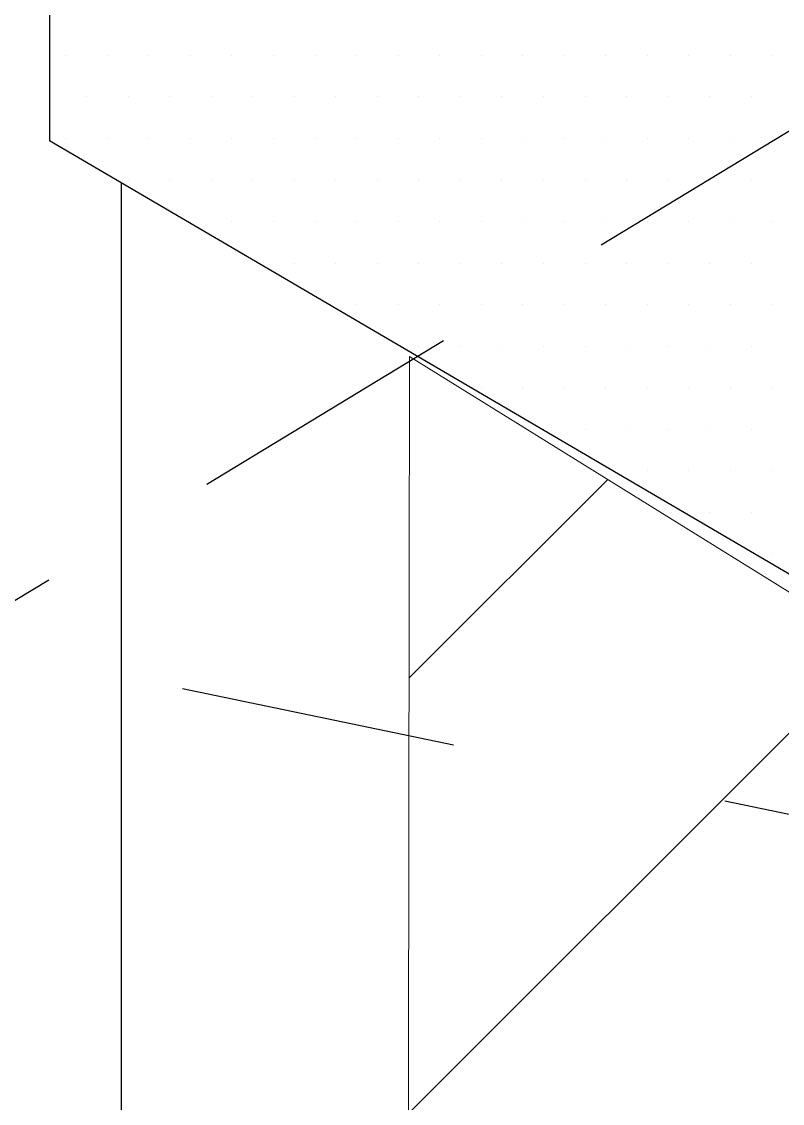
# Model space of a CAD drawing. Extents: x -1392 to 5791, y -3809 to 1722.
# Drawn here: x -245.89 to -221.16, y -1675.48 to -1640.3 of the extents above; entities that cross this region are included whole.
import ezdxf

# ---------------------------------------------------------------- set-up
doc = ezdxf.new("R2010")
doc.units = 0
doc.header["$MEASUREMENT"] = 0
doc.linetypes.add('AI-Linetype-50', pattern=[18.002632, 9.001316, -9.001316])
doc.linetypes.add('AI-Linetype-68', pattern=[15, 9, -6])
for name, color, linetype, lineweight in [('.ATI-HATCH', 7, 'Continuous', 0), ('G-ANNO-TTLB', 7, 'Continuous', 0), ('Layer 12', 7, 'Continuous', 0), ('TYVEK', 7, 'Continuous', 0)]:
    doc.layers.add(name, color=color, linetype=linetype, lineweight=lineweight)

# ---------------------------------------------------------------- blocks, each defined once
blk = doc.blocks.new('Block_127')
at = {"layer": '.ATI-HATCH'}
blk.add_open_spline([(-220.153, -1658.718), (-220.153, -1658.718), (-220.153, -1642.018), (-220.153, -1642.018), (-220.153, -1642.018), (-137.561, -1690.421), (-137.561, -1690.421), (-137.561, -1690.421), (-137.566, -1707.121), (-137.566, -1707.121), (-137.566, -1707.121), (-113.039, -1721.492), (-113.039, -1721.492), (-113.039, -1721.492), (-113.039, -1696.927), (-113.039, -1696.927), (-113.039, -1690.467), (-116.501, -1684.502), (-122.11, -1681.297), (-122.11, -1681.297), (-231.51, -1618.519), (-231.51, -1618.519), (-235.827, -1616.052), (-241.325, -1617.552), (-243.792, -1621.868), (-244.569, -1623.228), (-244.977, -1624.768), (-244.977, -1626.334), (-244.977, -1626.334), (-244.977, -1644.169), (-244.977, -1644.169), (-244.977, -1644.169), (-220.123, -1658.735), (-220.123, -1658.735), (-220.123, -1658.735), (-220.153, -1658.718), (-220.153, -1658.718)], degree=3, knots=[0, 0, 0, 0, 1, 1, 1, 2, 2, 2, 3, 3, 3, 4, 4, 4, 5, 5, 5, 6, 6, 6, 7, 7, 7, 8, 8, 8, 9, 9, 9, 10, 10, 10, 11, 11, 11, 12, 12, 12, 12], dxfattribs=at)
at = {"layer": '.ATI-HATCH', "color": 8, "lineweight": 0, "true_color": 0x808080}
for points in [[(-244.449, -1641.401), (-244.449, -1641.401), (-244.449, -1641.401), (-244.449, -1641.401)], [(-243.099, -1641.401), (-243.099, -1641.401), (-243.099, -1641.401), (-243.099, -1641.401)], [(-241.749, -1641.401), (-241.749, -1641.401), (-241.749, -1641.401), (-241.749, -1641.401)], [(-240.399, -1641.401), (-240.399, -1641.401), (-240.399, -1641.401), (-240.399, -1641.401)], [(-239.049, -1641.401), (-239.049, -1641.401), (-239.049, -1641.401), (-239.049, -1641.401)], [(-237.698, -1641.401), (-237.698, -1641.401), (-237.698, -1641.401), (-237.698, -1641.401)], [(-236.348, -1641.401), (-236.348, -1641.401), (-236.348, -1641.401), (-236.348, -1641.401)], [(-234.998, -1641.401), (-234.998, -1641.401), (-234.998, -1641.401), (-234.998, -1641.401)], [(-233.648, -1641.401), (-233.648, -1641.401), (-233.648, -1641.401), (-233.648, -1641.401)], [(-232.298, -1641.401), (-232.298, -1641.401), (-232.298, -1641.401), (-232.298, -1641.401)], [(-230.947, -1641.401), (-230.947, -1641.401), (-230.947, -1641.401), (-230.947, -1641.401)], [(-229.597, -1641.401), (-229.597, -1641.401), (-229.597, -1641.401), (-229.597, -1641.401)], [(-228.247, -1641.401), (-228.247, -1641.401), (-228.247, -1641.401), (-228.247, -1641.401)], [(-226.897, -1641.401), (-226.897, -1641.401), (-226.897, -1641.401), (-226.897, -1641.401)], [(-225.547, -1641.401), (-225.547, -1641.401), (-225.547, -1641.401), (-225.547, -1641.401)], [(-224.196, -1641.401), (-224.196, -1641.401), (-224.196, -1641.401), (-224.196, -1641.401)], [(-222.846, -1641.401), (-222.846, -1641.401), (-222.846, -1641.401), (-222.846, -1641.401)], [(-221.496, -1641.401), (-221.496, -1641.401), (-221.496, -1641.401), (-221.496, -1641.401)], [(-243.774, -1642.751), (-243.774, -1642.751), (-243.774, -1642.751), (-243.774, -1642.751)], [(-242.424, -1642.751), (-242.424, -1642.751), (-242.424, -1642.751), (-242.424, -1642.751)], [(-241.074, -1642.751), (-241.074, -1642.751), (-241.074, -1642.751), (-241.074, -1642.751)], [(-239.724, -1642.751), (-239.724, -1642.751), (-239.724, -1642.751), (-239.724, -1642.751)], [(-238.373, -1642.751), (-238.373, -1642.751), (-238.373, -1642.751), (-238.373, -1642.751)], [(-237.023, -1642.751), (-237.023, -1642.751), (-237.023, -1642.751), (-237.023, -1642.751)], [(-235.673, -1642.751), (-235.673, -1642.751), (-235.673, -1642.751), (-235.673, -1642.751)], [(-234.323, -1642.751), (-234.323, -1642.751), (-234.323, -1642.751), (-234.323, -1642.751)], [(-232.973, -1642.751), (-232.973, -1642.751), (-232.973, -1642.751), (-232.973, -1642.751)], [(-231.622, -1642.751), (-231.622, -1642.751), (-231.622, -1642.751), (-231.622, -1642.751)], [(-230.272, -1642.751), (-230.272, -1642.751), (-230.272, -1642.751), (-230.272, -1642.751)], [(-228.922, -1642.751), (-228.922, -1642.751), (-228.922, -1642.751), (-228.922, -1642.751)], [(-227.572, -1642.751), (-227.572, -1642.751), (-227.572, -1642.751), (-227.572, -1642.751)], [(-226.222, -1642.751), (-226.222, -1642.751), (-226.222, -1642.751), (-226.222, -1642.751)], [(-224.871, -1642.751), (-224.871, -1642.751), (-224.871, -1642.751), (-224.871, -1642.751)], [(-223.521, -1642.751), (-223.521, -1642.751), (-223.521, -1642.751), (-223.521, -1642.751)], [(-222.171, -1642.751), (-222.171, -1642.751), (-222.171, -1642.751), (-222.171, -1642.751)], [(-244.449, -1644.101), (-244.449, -1644.101), (-244.449, -1644.101), (-244.449, -1644.101)], [(-243.099, -1644.101), (-243.099, -1644.101), (-243.099, -1644.101), (-243.099, -1644.101)], [(-241.749, -1644.101), (-241.749, -1644.101), (-241.749, -1644.101), (-241.749, -1644.101)], [(-240.399, -1644.101), (-240.399, -1644.101), (-240.399, -1644.101), (-240.399, -1644.101)], [(-239.049, -1644.101), (-239.049, -1644.101), (-239.049, -1644.101), (-239.049, -1644.101)], [(-237.698, -1644.101), (-237.698, -1644.101), (-237.698, -1644.101), (-237.698, -1644.101)], [(-236.348, -1644.101), (-236.348, -1644.101), (-236.348, -1644.101), (-236.348, -1644.101)], [(-234.998, -1644.101), (-234.998, -1644.101), (-234.998, -1644.101), (-234.998, -1644.101)], [(-233.648, -1644.101), (-233.648, -1644.101), (-233.648, -1644.101), (-233.648, -1644.101)], [(-232.298, -1644.101), (-232.298, -1644.101), (-232.298, -1644.101), (-232.298, -1644.101)], [(-230.947, -1644.101), (-230.947, -1644.101), (-230.947, -1644.101), (-230.947, -1644.101)], [(-229.597, -1644.101), (-229.597, -1644.101), (-229.597, -1644.101), (-229.597, -1644.101)], [(-228.247, -1644.101), (-228.247, -1644.101), (-228.247, -1644.101), (-228.247, -1644.101)], [(-226.897, -1644.101), (-226.897, -1644.101), (-226.897, -1644.101), (-226.897, -1644.101)], [(-225.547, -1644.101), (-225.547, -1644.101), (-225.547, -1644.101), (-225.547, -1644.101)], [(-224.196, -1644.101), (-224.196, -1644.101), (-224.196, -1644.101), (-224.196, -1644.101)], [(-222.846, -1644.101), (-222.846, -1644.101), (-222.846, -1644.101), (-222.846, -1644.101)], [(-221.496, -1644.101), (-221.496, -1644.101), (-221.496, -1644.101), (-221.496, -1644.101)], [(-242.424, -1645.451), (-242.424, -1645.451), (-242.424, -1645.451), (-242.424, -1645.451)], [(-241.074, -1645.451), (-241.074, -1645.451), (-241.074, -1645.451), (-241.074, -1645.451)], [(-239.724, -1645.451), (-239.724, -1645.451), (-239.724, -1645.451), (-239.724, -1645.451)], [(-238.373, -1645.451), (-238.373, -1645.451), (-238.373, -1645.451), (-238.373, -1645.451)], [(-237.023, -1645.451), (-237.023, -1645.451), (-237.023, -1645.451), (-237.023, -1645.451)], [(-235.673, -1645.451), (-235.673, -1645.451), (-235.673, -1645.451), (-235.673, -1645.451)], [(-234.323, -1645.451), (-234.323, -1645.451), (-234.323, -1645.451), (-234.323, -1645.451)], [(-232.973, -1645.451), (-232.973, -1645.451), (-232.973, -1645.451), (-232.973, -1645.451)], [(-231.622, -1645.451), (-231.622, -1645.451), (-231.622, -1645.451), (-231.622, -1645.451)], [(-230.272, -1645.451), (-230.272, -1645.451), (-230.272, -1645.451), (-230.272, -1645.451)], [(-228.922, -1645.451), (-228.922, -1645.451), (-228.922, -1645.451), (-228.922, -1645.451)], [(-227.572, -1645.451), (-227.572, -1645.451), (-227.572, -1645.451), (-227.572, -1645.451)], [(-226.222, -1645.451), (-226.222, -1645.451), (-226.222, -1645.451), (-226.222, -1645.451)], [(-224.871, -1645.451), (-224.871, -1645.451), (-224.871, -1645.451), (-224.871, -1645.451)], [(-223.521, -1645.451), (-223.521, -1645.451), (-223.521, -1645.451), (-223.521, -1645.451)], [(-222.171, -1645.451), (-222.171, -1645.451), (-222.171, -1645.451), (-222.171, -1645.451)], [(-240.399, -1646.801), (-240.399, -1646.801), (-240.399, -1646.801), (-240.399, -1646.801)], [(-239.049, -1646.801), (-239.049, -1646.801), (-239.049, -1646.801), (-239.049, -1646.801)], [(-237.698, -1646.801), (-237.698, -1646.801), (-237.698, -1646.801), (-237.698, -1646.801)], [(-236.348, -1646.801), (-236.348, -1646.801), (-236.348, -1646.801), (-236.348, -1646.801)], [(-234.998, -1646.801), (-234.998, -1646.801), (-234.998, -1646.801), (-234.998, -1646.801)], [(-233.648, -1646.801), (-233.648, -1646.801), (-233.648, -1646.801), (-233.648, -1646.801)], [(-232.298, -1646.801), (-232.298, -1646.801), (-232.298, -1646.801), (-232.298, -1646.801)], [(-230.947, -1646.801), (-230.947, -1646.801), (-230.947, -1646.801), (-230.947, -1646.801)], [(-229.597, -1646.801), (-229.597, -1646.801), (-229.597, -1646.801), (-229.597, -1646.801)], [(-228.247, -1646.801), (-228.247, -1646.801), (-228.247, -1646.801), (-228.247, -1646.801)], [(-226.897, -1646.801), (-226.897, -1646.801), (-226.897, -1646.801), (-226.897, -1646.801)], [(-225.547, -1646.801), (-225.547, -1646.801), (-225.547, -1646.801), (-225.547, -1646.801)], [(-224.196, -1646.801), (-224.196, -1646.801), (-224.196, -1646.801), (-224.196, -1646.801)], [(-222.846, -1646.801), (-222.846, -1646.801), (-222.846, -1646.801), (-222.846, -1646.801)], [(-221.496, -1646.801), (-221.496, -1646.801), (-221.496, -1646.801), (-221.496, -1646.801)], [(-237.023, -1648.152), (-237.023, -1648.152), (-237.023, -1648.152), (-237.023, -1648.152)], [(-235.673, -1648.152), (-235.673, -1648.152), (-235.673, -1648.152), (-235.673, -1648.152)], [(-234.323, -1648.152), (-234.323, -1648.152), (-234.323, -1648.152), (-234.323, -1648.152)], [(-232.973, -1648.152), (-232.973, -1648.152), (-232.973, -1648.152), (-232.973, -1648.152)], [(-231.622, -1648.152), (-231.622, -1648.152), (-231.622, -1648.152), (-231.622, -1648.152)], [(-230.272, -1648.152), (-230.272, -1648.152), (-230.272, -1648.152), (-230.272, -1648.152)], [(-228.922, -1648.152), (-228.922, -1648.152), (-228.922, -1648.152), (-228.922, -1648.152)], [(-227.572, -1648.152), (-227.572, -1648.152), (-227.572, -1648.152), (-227.572, -1648.152)], [(-226.222, -1648.152), (-226.222, -1648.152), (-226.222, -1648.152), (-226.222, -1648.152)], [(-224.871, -1648.152), (-224.871, -1648.152), (-224.871, -1648.152), (-224.871, -1648.152)], [(-223.521, -1648.152), (-223.521, -1648.152), (-223.521, -1648.152), (-223.521, -1648.152)], [(-222.171, -1648.152), (-222.171, -1648.152), (-222.171, -1648.152), (-222.171, -1648.152)], [(-234.998, -1649.502), (-234.998, -1649.502), (-234.998, -1649.502), (-234.998, -1649.502)], [(-233.648, -1649.502), (-233.648, -1649.502), (-233.648, -1649.502), (-233.648, -1649.502)], [(-232.298, -1649.502), (-232.298, -1649.502), (-232.298, -1649.502), (-232.298, -1649.502)], [(-230.947, -1649.502), (-230.947, -1649.502), (-230.947, -1649.502), (-230.947, -1649.502)], [(-229.597, -1649.502), (-229.597, -1649.502), (-229.597, -1649.502), (-229.597, -1649.502)], [(-228.247, -1649.502), (-228.247, -1649.502), (-228.247, -1649.502), (-228.247, -1649.502)], [(-226.897, -1649.502), (-226.897, -1649.502), (-226.897, -1649.502), (-226.897, -1649.502)], [(-225.547, -1649.502), (-225.547, -1649.502), (-225.547, -1649.502), (-225.547, -1649.502)], [(-224.196, -1649.502), (-224.196, -1649.502), (-224.196, -1649.502), (-224.196, -1649.502)], [(-222.846, -1649.502), (-222.846, -1649.502), (-222.846, -1649.502), (-222.846, -1649.502)], [(-221.496, -1649.502), (-221.496, -1649.502), (-221.496, -1649.502), (-221.496, -1649.502)], [(-232.973, -1650.852), (-232.973, -1650.852), (-232.973, -1650.852), (-232.973, -1650.852)], [(-231.622, -1650.852), (-231.622, -1650.852), (-231.622, -1650.852), (-231.622, -1650.852)], [(-230.272, -1650.852), (-230.272, -1650.852), (-230.272, -1650.852), (-230.272, -1650.852)], [(-228.922, -1650.852), (-228.922, -1650.852), (-228.922, -1650.852), (-228.922, -1650.852)], [(-227.572, -1650.852), (-227.572, -1650.852), (-227.572, -1650.852), (-227.572, -1650.852)], [(-226.222, -1650.852), (-226.222, -1650.852), (-226.222, -1650.852), (-226.222, -1650.852)], [(-224.871, -1650.852), (-224.871, -1650.852), (-224.871, -1650.852), (-224.871, -1650.852)], [(-223.521, -1650.852), (-223.521, -1650.852), (-223.521, -1650.852), (-223.521, -1650.852)], [(-222.171, -1650.852), (-222.171, -1650.852), (-222.171, -1650.852), (-222.171, -1650.852)], [(-230.947, -1652.202), (-230.947, -1652.202), (-230.947, -1652.202), (-230.947, -1652.202)], [(-229.597, -1652.202), (-229.597, -1652.202), (-229.597, -1652.202), (-229.597, -1652.202)], [(-228.247, -1652.202), (-228.247, -1652.202), (-228.247, -1652.202), (-228.247, -1652.202)], [(-226.897, -1652.202), (-226.897, -1652.202), (-226.897, -1652.202), (-226.897, -1652.202)], [(-225.547, -1652.202), (-225.547, -1652.202), (-225.547, -1652.202), (-225.547, -1652.202)], [(-224.196, -1652.202), (-224.196, -1652.202), (-224.196, -1652.202), (-224.196, -1652.202)], [(-222.846, -1652.202), (-222.846, -1652.202), (-222.846, -1652.202), (-222.846, -1652.202)], [(-221.496, -1652.202), (-221.496, -1652.202), (-221.496, -1652.202), (-221.496, -1652.202)], [(-228.922, -1653.552), (-228.922, -1653.552), (-228.922, -1653.552), (-228.922, -1653.552)], [(-227.572, -1653.552), (-227.572, -1653.552), (-227.572, -1653.552), (-227.572, -1653.552)], [(-226.222, -1653.552), (-226.222, -1653.552), (-226.222, -1653.552), (-226.222, -1653.552)], [(-224.871, -1653.552), (-224.871, -1653.552), (-224.871, -1653.552), (-224.871, -1653.552)], [(-223.521, -1653.552), (-223.521, -1653.552), (-223.521, -1653.552), (-223.521, -1653.552)], [(-222.171, -1653.552), (-222.171, -1653.552), (-222.171, -1653.552), (-222.171, -1653.552)], [(-225.547, -1654.903), (-225.547, -1654.903), (-225.547, -1654.903), (-225.547, -1654.903)], [(-224.196, -1654.903), (-224.196, -1654.903), (-224.196, -1654.903), (-224.196, -1654.903)], [(-222.846, -1654.903), (-222.846, -1654.903), (-222.846, -1654.903), (-222.846, -1654.903)], [(-221.496, -1654.903), (-221.496, -1654.903), (-221.496, -1654.903), (-221.496, -1654.903)], [(-223.521, -1656.253), (-223.521, -1656.253), (-223.521, -1656.253), (-223.521, -1656.253)], [(-222.171, -1656.253), (-222.171, -1656.253), (-222.171, -1656.253), (-222.171, -1656.253)], [(-221.496, -1657.603), (-221.496, -1657.603), (-221.496, -1657.603), (-221.496, -1657.603)]]:
    blk.add_open_spline(points, degree=3, dxfattribs=at)

msp = doc.modelspace()

# ---------------------------------------------------------------- hatches: boundary and pattern name
at = {"layer": 'G-ANNO-TTLB', "true_color": 0xff00ff, "transparency": 33554687}
h = msp.add_hatch(color=6, dxfattribs=at)
edge = h.paths.add_edge_path()
edge.add_spline(control_points=[(1773.018, -3692.604), (1773.018, -3692.604), (-1156.5, -3692.604), (-1156.5, -3692.604), (-1156.5, -3692.604), (-1156.5, -1235.604), (-1156.5, -1235.604), (-1156.5, -1235.604), (1773.018, -1235.604), (1773.018, -1235.604), (1773.018, -1235.604), (1773.018, -3692.604), (1773.018, -3692.604)], knot_values=[0, 0, 0, 0, 1, 1, 1, 2, 2, 2, 3, 3, 3, 4, 4, 4, 4], degree=3, periodic=0)
edge = h.paths.add_edge_path()
edge.add_spline(control_points=[(-1147.5, -1244.604), (-1147.5, -1244.604), (-1147.5, -3683.604), (-1147.5, -3683.604), (-1147.5, -3683.604), (1764.018, -3683.604), (1764.018, -3683.604), (1764.018, -3683.604), (1764.018, -1244.604), (1764.018, -1244.604), (1764.018, -1244.604), (-1147.5, -1244.604), (-1147.5, -1244.604)], knot_values=[0, 0, 0, 0, 1, 1, 1, 2, 2, 2, 3, 3, 3, 4, 4, 4, 4], degree=3, periodic=0)
edge.add_line((-1147.5, -1244.604), (-1147.5, -1244.604))
at = {"layer": 'Layer 12', "true_color": 0x000000, "transparency": 33554687}
h = msp.add_hatch(dxfattribs=at)
h.set_pattern_fill('_U', color=18, scale=10, angle=45, style=2, pattern_type=0)
h.set_pattern_definition([(45, (0, 0), (-7.071067, 7.07107), [])])
h.paths.add_polyline_path([(-220.061, -1813.894), (-233.491, -1805.537), (-233.283, -1651.19), (-220.374, -1659.202)])

# ---------------------------------------------------------------- linework, layer by layer
at = {"layer": 'G-ANNO-TTLB'}
for points in [[(1773.018, -3692.604), (1773.018, -3692.604), (-1156.5, -3692.604), (-1156.5, -3692.604), (-1156.5, -3692.604), (-1156.5, -1235.604), (-1156.5, -1235.604), (-1156.5, -1235.604), (1773.018, -1235.604), (1773.018, -1235.604), (1773.018, -1235.604), (1773.018, -3692.604), (1773.018, -3692.604)], [(-1147.5, -1244.604), (-1147.5, -1244.604), (-1147.5, -3683.604), (-1147.5, -3683.604), (-1147.5, -3683.604), (1764.018, -3683.604), (1764.018, -3683.604), (1764.018, -3683.604), (1764.018, -1244.604), (1764.018, -1244.604), (1764.018, -1244.604), (-1147.5, -1244.604), (-1147.5, -1244.604)]]:
    msp.add_open_spline(points, degree=3, knots=[0, 0, 0, 0, 1, 1, 1, 2, 2, 2, 3, 3, 3, 4, 4, 4, 4], dxfattribs=at)
at = {"layer": 'Layer 12', "color": 18, "linetype": 'AI-Linetype-68', "lineweight": 25, "true_color": 0x000000}
msp.add_line((-219.351, -1642.898), (-300.743, -1692.284), dxfattribs=at)
at = {"layer": 'Layer 12'}
msp.add_lwpolyline([(-220.061, -1813.894), (-233.491, -1805.537), (-233.283, -1651.19), (-220.374, -1659.202)], close=True, dxfattribs=at)
at = {"layer": 'TYVEK', "color": 18, "linetype": 'AI-Linetype-50', "lineweight": 25, "true_color": 0x000000}
msp.add_line((-178.965, -1674.8), (-590.149, -1589.485), dxfattribs=at)
at = {"layer": 'TYVEK', "color": 4, "lineweight": 25, "true_color": 0x00ffff}
for p, q in [((-244.977, -1644.169), (-220.123, -1658.735)), ((-242.642, -1816.031), (-242.642, -1645.538))]:
    msp.add_line(p, q, dxfattribs=at)
msp.add_open_spline([(-113.039, -1721.492), (-113.039, -1721.492), (-113.039, -1696.927), (-113.039, -1696.927), (-113.039, -1690.467), (-116.501, -1684.502), (-122.11, -1681.297), (-122.11, -1681.297), (-231.51, -1618.519), (-231.51, -1618.519), (-235.827, -1616.052), (-241.325, -1617.552), (-243.792, -1621.868), (-244.569, -1623.228), (-244.977, -1624.768), (-244.977, -1626.334), (-244.977, -1626.334), (-244.977, -1644.169), (-244.977, -1644.169)], degree=3, knots=[0, 0, 0, 0, 1, 1, 1, 2, 2, 2, 3, 3, 3, 4, 4, 4, 5, 5, 5, 6, 6, 6, 6], dxfattribs=at)

# ---------------------------------------------------------------- block references
at = {"layer": '.ATI-HATCH'}
msp.add_blockref('Block_127', (0, 0), dxfattribs=at)

doc.saveas('drawing.dxf')
